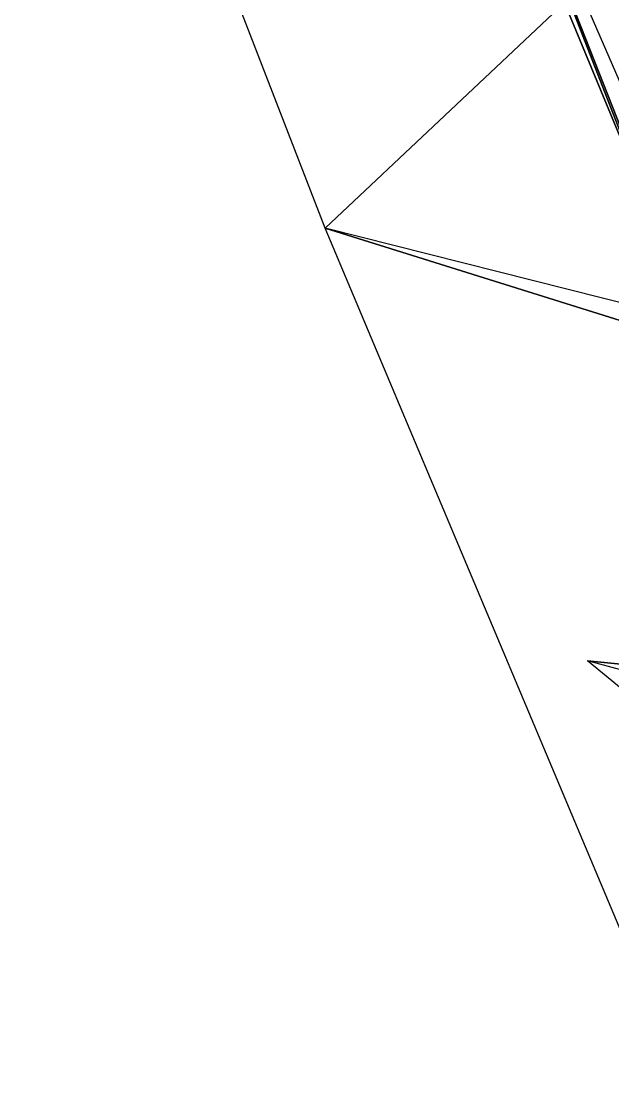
# Model space of a CAD drawing. Extents: x -24.1 to 24.1, y -24.4 to 24.4.
# Drawn here: x -23.21 to -21.925, y -11.02 to -8.72 of the extents above; entities that cross this region are included whole.
import ezdxf

# ---------------------------------------------------------------- set-up
doc = ezdxf.new("R2010")
doc.units = 0
doc.header["$MEASUREMENT"] = 0
for name, color, linetype in [('Concrete bases crown', 7, 'CONTINUOUS'), ('Concrete bases crown bottom', 7, 'CONTINUOUS'), ('Concrete bases crown side1', 7, 'CONTINUOUS'), ('Concrete bases crown side2', 7, 'CONTINUOUS'), ('Concrete bases crown side3', 7, 'CONTINUOUS'), ('Concrete bases crown side4', 7, 'CONTINUOUS'), ('Concrete bases crown top', 7, 'CONTINUOUS'), ('LowerTendons', 7, 'CONTINUOUS'), ('Mappers', 7, 'CONTINUOUS'), ('SupportsSph', 7, 'CONTINUOUS')]:
    doc.layers.add(name, color=color, linetype=linetype)

msp = doc.modelspace()

# ---------------------------------------------------------------- linework, layer by layer
at = {"layer": 'Concrete bases crown'}
for points in [[(-22.02, -7.83, 58.95), (-21.6, -8.95, 57.58), (-21.44, -9.31, 57.86)], [(-22.02, -7.83, 58.95), (-21.6, -8.95, 57.58), (-21.44, -9.31, 57.86)], [(-20.75, -10.76, 58.95), (-22.02, -7.83, 58.95), (-21.44, -9.31, 57.86)], [(-20.75, -10.76, 58.95), (-22.02, -7.83, 58.95), (-21.44, -9.31, 57.86)], [(-22.02, -7.83, 54.58), (-21.44, -9.31, 54.58), (-21.75, -8.57, 55.13)], [(-22.02, -7.83, 54.58), (-21.44, -9.31, 54.58), (-21.75, -8.57, 55.13)], [(-22.31, -7.93, 58.95), (-21.87, -9.06, 57.58), (-21.72, -9.43, 57.86)], [(-21.02, -10.9, 58.95), (-22.31, -7.93, 58.95), (-21.72, -9.43, 57.86)], [(-22.31, -7.93, 54.58), (-21.72, -9.43, 54.58), (-22.03, -8.68, 55.13)]]:
    msp.add_3dface(points, dxfattribs=at)
at = {"layer": 'Concrete bases crown bottom'}
for points in [[(-21.79, -7.75, 58.95), (-22.16, -6.61, 57.58), (-21.79, -7.75, 56.77), (-21.36, -8.85, 57.58)], [(-22.02, -7.83, 58.95), (-22.4, -6.69, 57.58), (-22.02, -7.83, 56.77), (-21.6, -8.95, 57.58)], [(-21.75, -8.57, 56.22), (-22.02, -7.83, 55.67), (-21.75, -8.57, 55.13), (-21.44, -9.31, 55.67)], [(-21.44, -9.31, 57.13), (-21.6, -8.95, 57.58), (-22.02, -7.83, 56.77), (-21.75, -8.57, 56.22)]]:
    msp.add_3dface(points, dxfattribs=at)
at = {"layer": 'Concrete bases crown side1'}
msp.add_3dface([(-21.44, -9.31, 55.67), (-21.75, -8.57, 55.13), (-22.03, -8.68, 55.13), (-21.72, -9.43, 55.67)], dxfattribs=at)
at = {"layer": 'Concrete bases crown side2'}
for points in [[(-21.36, -8.85, 57.58), (-21.79, -7.75, 56.77), (-22.02, -7.83, 56.77), (-21.6, -8.95, 57.58)], [(-21.6, -8.95, 57.58), (-22.02, -7.83, 56.77), (-22.31, -7.93, 56.77), (-21.87, -9.06, 57.58)], [(-21.75, -8.57, 55.13), (-21.44, -9.31, 54.58), (-21.72, -9.43, 54.58), (-22.03, -8.68, 55.13)], [(-21.44, -9.31, 57.13), (-21.75, -8.57, 56.22), (-22.03, -8.68, 56.22), (-21.72, -9.43, 57.13)]]:
    msp.add_3dface(points, dxfattribs=at)
at = {"layer": 'Concrete bases crown side3'}
for points in [[(-21.79, -7.75, 56.77), (-21.36, -8.85, 57.58), (-21.6, -8.95, 57.58), (-22.02, -7.83, 56.77)], [(-22.02, -7.83, 56.77), (-21.6, -8.95, 57.58), (-21.87, -9.06, 57.58), (-22.31, -7.93, 56.77)], [(-21.75, -8.57, 55.13), (-21.44, -9.31, 55.67), (-21.72, -9.43, 55.67), (-22.03, -8.68, 55.13)], [(-21.75, -8.57, 56.22), (-21.44, -9.31, 55.67), (-21.72, -9.43, 55.67), (-22.03, -8.68, 56.22)]]:
    msp.add_3dface(points, dxfattribs=at)
at = {"layer": 'Concrete bases crown side4'}
for points in [[(-21.36, -8.85, 57.58), (-21.79, -7.75, 58.95), (-22.02, -7.83, 58.95), (-21.6, -8.95, 57.58)], [(-21.6, -8.95, 57.58), (-22.02, -7.83, 58.95), (-22.31, -7.93, 58.95), (-21.87, -9.06, 57.58)], [(-21.44, -9.31, 55.67), (-21.75, -8.57, 56.22), (-22.03, -8.68, 56.22), (-21.72, -9.43, 55.67)], [(-21.75, -8.57, 56.22), (-21.44, -9.31, 57.13), (-21.72, -9.43, 57.13), (-22.03, -8.68, 56.22)]]:
    msp.add_3dface(points, dxfattribs=at)
at = {"layer": 'Concrete bases crown top'}
for points in [[(-21.79, -7.75, 58.95), (-22.16, -6.61, 57.58), (-21.79, -7.75, 56.77), (-21.36, -8.85, 57.58)], [(-22.02, -7.83, 58.95), (-22.4, -6.69, 57.58), (-22.02, -7.83, 56.77), (-21.6, -8.95, 57.58)], [(-22.31, -7.93, 58.95), (-22.69, -6.77, 57.58), (-22.31, -7.93, 56.77), (-21.87, -9.06, 57.58)], [(-21.75, -8.57, 56.22), (-22.02, -7.83, 55.67), (-21.75, -8.57, 55.13), (-21.44, -9.31, 55.67)], [(-21.44, -9.31, 57.13), (-21.6, -8.95, 57.58), (-22.02, -7.83, 56.77), (-21.75, -8.57, 56.22)], [(-22.03, -8.68, 56.22), (-22.31, -7.93, 55.67), (-22.03, -8.68, 55.13), (-21.72, -9.43, 55.67)], [(-21.72, -9.43, 57.13), (-21.87, -9.06, 57.58), (-22.31, -7.93, 56.77), (-22.03, -8.68, 56.22)], [(-21.72, -9.43, 55.67), (-22.03, -8.68, 55.13), (-21.72, -9.43, 54.58), (-21.38, -10.17, 55.13)], [(-21.38, -10.17, 56.22), (-21.72, -9.43, 57.13), (-22.03, -8.68, 56.22), (-21.72, -9.43, 55.67)]]:
    msp.add_3dface(points, dxfattribs=at)
at = {"layer": 'LowerTendons'}
for p, q in [((-18.75, -10.13, 57.34), (-22.55, -9.17, 54.71)), ((-18.59, -11.02, 57.11), (-21.98, -10.11, 54.85))]:
    msp.add_line(p, q, dxfattribs=at)
at = {"layer": 'Mappers'}
for p, q in [((-22.55, -9.17, 54.71), (-23.21, -7.46, 54.67)), ((-21.81, -10.93, 54.66), (-22.55, -9.17, 54.71))]:
    msp.add_line(p, q, dxfattribs=at)
at = {"layer": 'SupportsSph'}
for points in [[(-22.55, -9.17, 54.71), (-22.03, -8.68, 55.13), (-21.72, -9.43, 54.58)], [(-21.72, -9.43, 55.67), (-22.55, -9.17, 54.71), (-21.72, -9.43, 54.58)], [(-21.98, -10.11, 54.85), (-21.38, -10.17, 55.13), (-21.38, -10.17, 56.22)], [(-21.98, -10.11, 54.85), (-21.38, -10.17, 55.13), (-21.02, -10.9, 55.67)]]:
    msp.add_3dface(points, dxfattribs=at)

doc.saveas('drawing.dxf')
